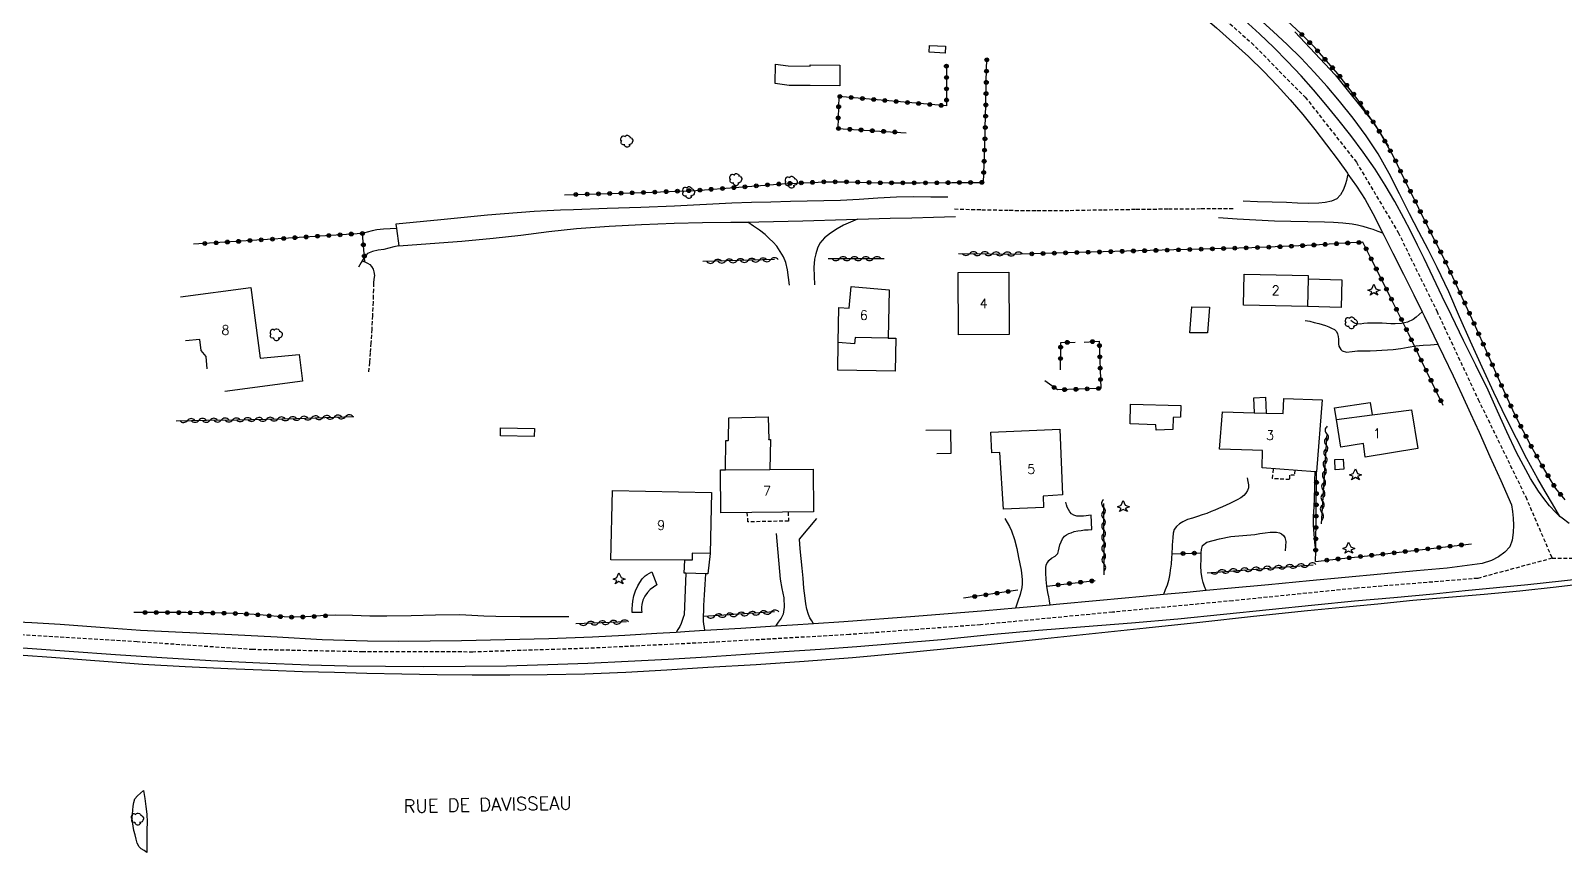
# Model space of a CAD drawing. Header units: millimetres. Extents: x 192000 to 193000, y 104999 to 106000.
# Drawn here: x 192310.2 to 192514, y 105054.6 to 105163.8 of the extents above; entities that cross this region are included whole.
import ezdxf
from ezdxf.enums import TextEntityAlignment as Align

# ---------------------------------------------------------------- set-up
doc = ezdxf.new("R2010")
doc.units = ezdxf.units.MM
doc.linetypes.add('DASHED', pattern=[0.75, 0.5, -0.25])
doc.layers.get('0').update_dxf_attribs({"linetype": 'CONTINUOUS'})
for name, color, linetype in [('W0001', 6, 'DASHED'), ('W0008', 7, 'CONTINUOUS'), ('W0017', 7, 'CONTINUOUS'), ('W0070', 7, 'DASHED'), ('W0071', 7, 'CONTINUOUS'), ('W0101', 7, 'CONTINUOUS'), ('W0104', 1, 'CONTINUOUS'), ('W0105', 7, 'CONTINUOUS'), ('W0112', 1, 'DASHED'), ('W0211', 2, 'CONTINUOUS'), ('W0214', 2, 'CONTINUOUS'), ('W0300', 7, 'CONTINUOUS'), ('W0303', 7, 'CONTINUOUS'), ('W0310', 3, 'CONTINUOUS'), ('W0322', 7, 'CONTINUOUS'), ('W0323', 7, 'CONTINUOUS'), ('W0330', 7, 'CONTINUOUS'), ('W0989', 7, 'CONTINUOUS'), ('W0991', 7, 'CONTINUOUS')]:
    doc.layers.add(name, color=color, linetype=linetype)
doc.styles.get("Standard").update_dxf_attribs({"font": 'romans.shx', "width": 0.85})

# ---------------------------------------------------------------- blocks, each defined once
blk = doc.blocks.new('T300')
for p, q in [((-0.8, 0.51), (-0.86, 0.34)), ((-0.86, 0.34), (-0.86, 0.17)), ((-0.86, 0.17), (-0.74, 0.06)), ((-0.69, 0.63), (-0.8, 0.51)), ((-0.8, -0.06), (-0.74, 0.06)), ((-0.74, 0.06), (-0.69, 0.11)), ((-0.57, 0.69), (-0.69, 0.63)), ((-0.46, 0.69), (-0.57, 0.69)), ((-0.29, 0.63), (-0.46, 0.69)), ((-0.29, 0.63), (-0.17, 0.74)), ((-0.23, 0.57), (-0.29, 0.63)), ((-0.17, 0.74), (-0.06, 0.8)), ((-0.06, 0.8), (0.06, 0.8)), ((0.06, 0.8), (0.23, 0.74)), ((0.23, 0.74), (0.34, 0.63)), ((0.34, 0.63), (0.4, 0.51)), ((0.46, 0.46), (0.34, 0.46)), ((0.4, 0.51), (0.4, 0.46)), ((0.57, 0.4), (0.46, 0.46)), ((0.57, 0.4), (0.69, 0.29)), ((0.69, 0.29), (0.74, 0.17)), ((0.74, 0.06), (0.69, -0.17)), ((0.74, 0.17), (0.74, 0.06)), ((-0.8, -0.17), (-0.8, -0.06)), ((-0.8, -0.23), (-0.8, -0.17)), ((-0.74, -0.34), (-0.8, -0.23)), ((-0.69, -0.4), (-0.74, -0.34)), ((-0.51, -0.46), (-0.69, -0.4)), ((-0.4, -0.46), (-0.51, -0.46)), ((-0.4, -0.46), (-0.34, -0.46)), ((-0.34, -0.46), (-0.34, -0.4)), ((-0.34, -0.51), (-0.34, -0.46)), ((-0.29, -0.63), (-0.34, -0.51)), ((-0.17, -0.74), (-0.29, -0.63)), ((-0.06, -0.8), (-0.17, -0.74)), ((0.06, -0.8), (-0.06, -0.8)), ((0.17, -0.74), (0.06, -0.8)), ((0.23, -0.69), (0.17, -0.74)), ((0.29, -0.46), (0.23, -0.46)), ((0.29, -0.63), (0.23, -0.69)), ((0.46, -0.4), (0.29, -0.46)), ((0.34, -0.51), (0.29, -0.63)), ((0.34, -0.51), (0.34, -0.46)), ((0.57, -0.34), (0.46, -0.4)), ((0.63, -0.29), (0.57, -0.34)), ((0.69, -0.17), (0.63, -0.29))]:
    blk.add_line(p, q)
blk = doc.blocks.new('T303')
for p, q in [((-0.77, 0), (-0.28, 0.21)), ((-0.28, -0.21), (-0.77, 0)), ((-0.28, 0.21), (0, 0.83)), ((0, 0.83), (0.28, 0.21)), ((0.28, 0.21), (0.83, 0)), ((0.83, 0), (0.28, -0.21)), ((-0.49, -0.63), (-0.28, -0.21)), ((0, -0.35), (-0.49, -0.63)), ((0.56, -0.63), (0, -0.35)), ((0.28, -0.21), (0.56, -0.63))]:
    blk.add_line(p, q)
blk = doc.blocks.new('t323o')
at = {"color": 0, "linetype": 'Continuous'}
for radius in [0.25, 0.15]:
    blk.add_circle((0, 0), radius, dxfattribs=at)
blk = doc.blocks.new('t310o')
at = {"color": 0, "linetype": 'Continuous'}
for centre, start, end in [((-0.5, 0.38), 216.8699, 323.1304), ((0.5, -0.37), 36.8699, 143.1303)]:
    blk.add_arc(centre, 0.625, start, end, dxfattribs=at)
blk = doc.blocks.new('t322o')
at = {"color": 0, "linetype": 'Continuous'}
for radius in [0.25, 0.15]:
    blk.add_circle((0, 0), radius, dxfattribs=at)

msp = doc.modelspace()

# ---------------------------------------------------------------- linework, layer by layer
at = {"layer": 'W0001'}
for points in [[(192462.05, 105171), (192465.04, 105168.67), (192472.4, 105162.15), (192479.53, 105154.94), (192486.33, 105146.3), (192491.89, 105136.95), (192497, 105126.53), (192502.51, 105114.78), (192508.82, 105101.82), (192512.33, 105093.66)], [(192512.33, 105093.66), (192524.32, 105093.65), (192543.61, 105095.02), (192567.22, 105097.18), (192588.44, 105099.23), (192607.57, 105101.3), (192628.76, 105103.83)], [(192512.33, 105093.66), (192502.45, 105090.99), (192486.44, 105089.69), (192469.9, 105088.01), (192453.93, 105086.49), (192436.41, 105084.82), (192419, 105083.52), (192400.85, 105082.49), (192384.35, 105081.69), (192368.96, 105081.2), (192354.36, 105081.23), (192339.73, 105081.52), (192324.36, 105082.55), (192303.38, 105083.81)]]:
    msp.add_lwpolyline(points, dxfattribs=at)
at = {"layer": 'W0008'}
for points in [[(192460.77, 105169.91), (192463.11, 105168.01), (192465.44, 105166.1), (192467.74, 105164.15), (192469.89, 105162.27), (192472, 105160.35), (192474.04, 105158.36), (192475.81, 105156.5), (192477.53, 105154.58), (192479.2, 105152.63), (192480.81, 105150.63), (192482.37, 105148.6), (192483.93, 105146.57)], [(192495.33, 105133.5), (192494.45, 105135.29), (192493.56, 105137.08), (192492.64, 105138.85), (192491.43, 105141.06), (192490.17, 105143.24), (192488.83, 105145.37), (192487.25, 105147.63), (192485.58, 105149.84), (192483.86, 105152.01), (192482.28, 105153.97), (192480.65, 105155.9), (192478.98, 105157.79), (192477.19, 105159.7), (192475.34, 105161.56), (192473.44, 105163.37), (192471.49, 105165.14), (192469.49, 105166.85), (192467.45, 105168.52), (192465.53, 105170), (192464.17, 105171)], [(192483.93, 105146.57), (192485.14, 105144.83), (192485.21, 105144.73), (192486.34, 105143.1), (192487.48, 105141.33), (192488.79, 105138.99), (192489.82, 105136.93), (192489.99, 105136.59), (192491.18, 105134.19), (192492.58, 105131.42), (192493.97, 105128.65), (192495.07, 105126.43), (192495.34, 105125.87), (192496.63, 105123.22), (192497.16, 105122.11), (192497.89, 105120.56), (192499.17, 105117.91)], [(192514.59, 105098.26), (192513.67, 105098.97), (192513.38, 105099.23), (192512.81, 105099.74), (192511.99, 105100.63), (192511.24, 105101.59), (192510.53, 105102.58), (192509.47, 105104.24), (192508.53, 105105.97), (192507.62, 105107.72), (192506.3, 105110.46), (192505.07, 105113.23), (192503.83, 105116), (192502.22, 105119.32), (192500.57, 105122.62), (192498.95, 105125.93), (192497.73, 105128.45), (192496.53, 105130.97), (192495.33, 105133.5)], [(192499.17, 105117.91), (192500.32, 105115.41), (192501.47, 105112.91), (192502.62, 105110.41), (192504.07, 105107.2), (192505.5, 105103.98), (192506.94, 105100.77), (192507.05, 105099.87), (192507.17, 105098.97), (192507.21, 105098.07), (192507.17, 105097.07), (192507.03, 105096.07), (192506.7, 105095.2), (192506.06, 105094.46), (192505.19, 105093.85), (192504.28, 105093.37), (192503.04, 105092.97), (192501.72, 105092.78), (192500.39, 105092.62), (192498.38, 105092.36), (192496.35, 105092.18), (192494.33, 105091.99)], [(192494.33, 105091.99), (192489.58, 105091.54), (192484.83, 105091.09), (192480.09, 105090.64), (192474.66, 105090.13), (192469.23, 105089.63), (192466.36, 105089.36), (192463.81, 105089.12), (192460.7, 105088.83), (192458.02, 105088.58), (192452.23, 105088.03), (192446.45, 105087.5), (192445.65, 105087.43), (192441.04, 105087.04), (192437.05, 105086.69), (192427.65, 105085.93), (192418.25, 105085.23), (192414.21, 105084.96), (192411.4, 105084.77), (192409.16, 105084.63), (192404.54, 105084.34), (192399.76, 105084.04), (192397.68, 105083.91)], [(192309.15, 105081.76), (192315.3, 105081.31), (192321.45, 105080.87), (192327.61, 105080.47), (192334.12, 105080.09), (192340.63, 105079.75), (192347.15, 105079.5), (192352.23, 105079.38), (192357.32, 105079.3), (192362.4, 105079.28), (192367.91, 105079.3), (192373.41, 105079.38), (192378.92, 105079.52), (192384.24, 105079.73), (192389.56, 105079.98), (192394.88, 105080.24), (192400.02, 105080.57), (192405.15, 105080.9), (192410.28, 105081.25), (192415.12, 105081.58), (192419.95, 105081.93), (192424.79, 105082.31), (192431.23, 105082.88), (192437.66, 105083.51), (192444.1, 105084.11), (192450.27, 105084.61), (192456.44, 105085.09), (192462.61, 105085.61), (192468.67, 105086.21), (192474.74, 105086.86), (192480.8, 105087.48), (192486.06, 105087.98), (192491.32, 105088.46), (192496.58, 105088.94), (192500.76, 105089.36), (192504.94, 105089.77), (192509.12, 105090.19), (192513.57, 105090.67), (192518.03, 105091.15)], [(192324.77, 105084.05), (192321.22, 105084.33), (192317.67, 105084.6), (192314.13, 105084.85), (192310.37, 105085.07), (192306.61, 105085.26), (192302.85, 105085.44)], [(192336.93, 105083.5), (192324.77, 105084.05)], [(192397.68, 105083.91), (192395.97, 105083.81), (192393.4, 105083.65), (192389.13, 105083.4), (192384.85, 105083.18), (192379.05, 105082.96), (192373.25, 105082.8), (192367.45, 105082.7), (192363.28, 105082.64), (192359.11, 105082.61), (192354.94, 105082.64), (192348.94, 105082.84), (192342.93, 105083.17), (192336.93, 105083.5)]]:
    msp.add_lwpolyline(points, dxfattribs=at)
at = {"layer": 'W0017'}
for points in [[(192420.06, 105138.72), (192419.14, 105138.32), (192418.21, 105137.91), (192417.33, 105137.43), (192416.48, 105136.88), (192415.67, 105136.26), (192415.04, 105135.53), (192414.73, 105134.87), (192414.51, 105134.14), (192414.35, 105133.4), (192414.26, 105132.29), (192414.3, 105131.16), (192414.34, 105130.02)], [(192358.8, 105137.47), (192357.94, 105137.44), (192357.07, 105137.42), (192356.21, 105137.33), (192355.56, 105137.19), (192354.92, 105137.02), (192354.27, 105136.84)], [(192411, 105129.94), (192410.88, 105130.97), (192410.76, 105132), (192410.52, 105132.99), (192410.2, 105133.73), (192409.79, 105134.45), (192409.33, 105135.12), (192408.86, 105135.67), (192408.33, 105136.18), (192407.79, 105136.67), (192407.04, 105137.26), (192406.25, 105137.8), (192405.46, 105138.35)], [(192359.1, 105135.18), (192358.44, 105135.03), (192357.79, 105134.87), (192357.13, 105134.71), (192356.37, 105134.59), (192355.61, 105134.45), (192354.96, 105134.17), (192354.49, 105133.65), (192354.24, 105133.2), (192354.12, 105132.99), (192353.76, 105132.33)], [(192495.07, 105126.43), (192494.68, 105126.06), (192494.29, 105125.69), (192493.88, 105125.38), (192493.13, 105125.06), (192492.32, 105124.88), (192491.49, 105124.8), (192490.91, 105124.8), (192490.33, 105124.86), (192489.74, 105124.9), (192489.09, 105124.92), (192488.44, 105124.92), (192487.79, 105124.9), (192487.3, 105124.84), (192486.81, 105124.77), (192486.35, 105124.8), (192486.08, 105124.92), (192485.82, 105125.08), (192485.57, 105125.24)], [(192479.51, 105125.28), (192480.13, 105125.15), (192480.74, 105125.01), (192481.35, 105124.86), (192481.79, 105124.74), (192482.23, 105124.61), (192482.66, 105124.44), (192483.03, 105124.26), (192483.4, 105124.06), (192483.68, 105123.8), (192483.82, 105123.49), (192483.91, 105123.13), (192483.96, 105122.77), (192483.97, 105122.46), (192483.95, 105122.15), (192483.99, 105121.86), (192484.11, 105121.63), (192484.26, 105121.41), (192484.43, 105121.23), (192485.02, 105121.04), (192485.75, 105121.12), (192486.48, 105121.21), (192487.32, 105121.22), (192488.15, 105121.24), (192488.98, 105121.27), (192489.73, 105121.3), (192490.48, 105121.34), (192491.23, 105121.41), (192492.23, 105121.55), (192493.22, 105121.73), (192494.22, 105121.88), (192495.2, 105121.97), (192496.18, 105122.04), (192497.16, 105122.11)], [(192471.81, 105104.33), (192471.91, 105103.88), (192472.01, 105103.44), (192472.01, 105103.02), (192471.87, 105102.66), (192471.65, 105102.31), (192471.39, 105102.01), (192470.97, 105101.67), (192470.48, 105101.41), (192469.98, 105101.17), (192469.5, 105100.93), (192469.01, 105100.71), (192468.52, 105100.5), (192468.03, 105100.28), (192467.53, 105100.07), (192467.04, 105099.86), (192466.44, 105099.63), (192465.84, 105099.41), (192465.23, 105099.19), (192464.56, 105098.99), (192463.87, 105098.8), (192463.25, 105098.51), (192462.83, 105098.22), (192462.43, 105097.88), (192462.14, 105097.48), (192461.98, 105096.99), (192461.93, 105096.44), (192461.9, 105095.88), (192461.87, 105095.43), (192461.85, 105094.97), (192461.82, 105094.51), (192461.8, 105094.23), (192461.77, 105093.7), (192461.7, 105092.89), (192461.61, 105092.09), (192461.54, 105091.62), (192461.47, 105091.16), (192461.37, 105090.7), (192461.17, 105090.07), (192460.94, 105089.45), (192460.7, 105088.83)], [(192480.92, 105094.63), (192480.81, 105095.78), (192480.7, 105096.92), (192480.64, 105098.07), (192480.65, 105099.27), (192480.71, 105100.46), (192480.77, 105101.66), (192480.81, 105102.83), (192480.83, 105103.99), (192480.86, 105105.16)], [(192445.65, 105087.43), (192445.55, 105087.99), (192445.45, 105088.54), (192445.35, 105089.09), (192445.22, 105089.96), (192445.12, 105090.84), (192445.07, 105091.71), (192445.06, 105092.06), (192445.06, 105092.42), (192445.12, 105092.76), (192445.21, 105092.96), (192445.32, 105093.16), (192445.45, 105093.35), (192445.84, 105093.68), (192446.3, 105093.96), (192446.65, 105094.3), (192446.77, 105094.66), (192446.83, 105095.06), (192446.92, 105095.45), (192447.09, 105095.85), (192447.29, 105096.25), (192447.55, 105096.58), (192447.81, 105096.77), (192448.11, 105096.93), (192448.42, 105097.06), (192448.85, 105097.2), (192449.3, 105097.29), (192449.75, 105097.37), (192450.22, 105097.42), (192450.69, 105097.45), (192451.17, 105097.49), (192451.09, 105099.4), (192450.76, 105099.34), (192450.43, 105099.29), (192450.09, 105099.26), (192449.64, 105099.24), (192449.18, 105099.25), (192448.78, 105099.37), (192448.5, 105099.58), (192448.26, 105099.85), (192448.06, 105100.16), (192447.92, 105100.46), (192447.82, 105100.78), (192447.72, 105101.1)], [(192414.21, 105084.96), (192413.97, 105085.36), (192413.73, 105085.76), (192413.53, 105086.17), (192413.31, 105086.88), (192413.19, 105087.62), (192413.08, 105088.37), (192412.92, 105089.69), (192412.81, 105091.03), (192412.7, 105092.36), (192412.58, 105093.64), (192412.45, 105094.93), (192412.33, 105096.21), (192414.65, 105098.96)], [(192439.63, 105098.96), (192439.94, 105098.41), (192440.25, 105097.86), (192440.52, 105097.29), (192440.92, 105096.15), (192441.2, 105094.95), (192441.45, 105093.75), (192441.62, 105092.93), (192441.79, 105092.1), (192441.89, 105091.27), (192441.91, 105090.78), (192441.91, 105090.28), (192441.88, 105089.78), (192441.68, 105088.85), (192441.36, 105087.95), (192441.04, 105087.04)], [(192409.26, 105096.95), (192409.42, 105094.92), (192409.58, 105092.9), (192409.78, 105090.88), (192410.01, 105089.64), (192410.25, 105088.4), (192410.3, 105087.17), (192410.27, 105086.86), (192410.23, 105086.54), (192410.17, 105086.24), (192409.9, 105085.68), (192409.53, 105085.15), (192409.16, 105084.63)], [(192466.36, 105089.36), (192466.16, 105089.89), (192465.97, 105090.42), (192465.82, 105090.96), (192465.7, 105091.8), (192465.68, 105092.67), (192465.71, 105093.54), (192465.71, 105094.17), (192465.71, 105094.37), (192465.73, 105094.81), (192465.89, 105095.34), (192466.47, 105095.79), (192467.3, 105096.04), (192468.14, 105096.24), (192469.67, 105096.55), (192471.25, 105096.69), (192472.83, 105096.84), (192473.51, 105096.94), (192474.19, 105097.05), (192474.88, 105097.11), (192475.3, 105097.14), (192475.73, 105097.15), (192476.12, 105097.06), (192476.39, 105096.9), (192476.64, 105096.67), (192476.83, 105096.42), (192476.97, 105095.89), (192476.92, 105095.27), (192476.87, 105094.65)], [(192397.24, 105091.68), (192397.01, 105086.16)], [(192399.76, 105084.04), (192399.7, 105084.47), (192399.65, 105084.9), (192399.61, 105085.32), (192399.6, 105085.9), (192399.59, 105086), (192399.62, 105086.69), (192399.65, 105087.37), (192399.71, 105088.78), (192399.8, 105090.19), (192399.88, 105091.6)], [(192397.01, 105086.16), (192396.89, 105085.77), (192396.77, 105085.38), (192396.63, 105085), (192396.43, 105084.59), (192396.2, 105084.2), (192395.97, 105083.81)]]:
    msp.add_lwpolyline(points, dxfattribs=at)
at = {"layer": 'W0070'}
msp.add_lwpolyline([(192469.94, 105140.12), (192465.62, 105140.08), (192461.3, 105140.05), (192456.97, 105140), (192452.55, 105139.93), (192448.14, 105139.85), (192443.72, 105139.82), (192440.07, 105139.87), (192436.42, 105139.95), (192432.77, 105140.04)], dxfattribs=at)
at = {"layer": 'W0071'}
for points in [[(192485.21, 105144.73), (192485.11, 105144.29), (192485.02, 105143.85), (192484.89, 105143.42), (192484.6, 105142.68), (192484.22, 105141.97), (192483.72, 105141.43), (192483.02, 105141.1), (192482.18, 105140.96), (192481.34, 105140.87), (192479.92, 105140.79), (192478.49, 105140.87), (192477.05, 105140.95), (192475.13, 105141), (192473.2, 105141.05), (192471.28, 105141.1)], [(192432.06, 105141.66), (192429.77, 105141.67), (192427.49, 105141.69), (192425.21, 105141.66), (192422.74, 105141.54), (192420.28, 105141.36), (192417.81, 105141.21), (192415.59, 105141.15), (192413.38, 105141.11), (192411.16, 105141.06), (192408.55, 105141), (192405.95, 105140.93), (192403.35, 105140.84), (192400.81, 105140.72), (192398.28, 105140.58), (192395.74, 105140.44), (192391.27, 105140.27), (192386.79, 105140.14), (192382.31, 105139.98), (192380.57, 105139.91), (192378.83, 105139.83), (192377.09, 105139.74), (192370.87, 105139.27), (192364.67, 105138.66), (192358.72, 105138.08)], [(192406.96, 105138.36), (192412.77, 105138.52), (192418.58, 105138.68), (192420.06, 105138.72), (192424.39, 105138.84), (192427.27, 105138.92), (192430.16, 105139), (192433.05, 105139.08)], [(192467.99, 105138.95), (192470.47, 105138.79), (192472.95, 105138.63), (192475.43, 105138.51), (192477.64, 105138.46), (192479.86, 105138.43), (192482.08, 105138.36), (192483.31, 105138.31), (192484.55, 105138.25), (192485.77, 105138.1), (192486.48, 105137.96), (192487.18, 105137.78), (192487.88, 105137.58), (192488.53, 105137.38), (192489.17, 105137.15), (192489.82, 105136.93)], [(192358.72, 105138.08), (192358.8, 105137.47), (192359.1, 105135.18)], [(192359.1, 105135.18), (192363.28, 105135.5), (192367.46, 105135.82), (192371.64, 105136.19), (192375.33, 105136.62), (192379.02, 105137.08), (192382.72, 105137.48), (192387.04, 105137.8), (192391.37, 105138.03), (192395.7, 105138.2), (192399.45, 105138.29), (192403.21, 105138.32), (192405.46, 105138.35), (192406.96, 105138.36)]]:
    msp.add_lwpolyline(points, dxfattribs=at)
at = {"layer": 'W0101'}
for points in [[(192433.42, 105131.63), (192440.15, 105131.68), (192440.21, 105123.42), (192433.48, 105123.37)], [(192471.4, 105131.42), (192479.92, 105131.23), (192479.91, 105130.81), (192479.82, 105127.13), (192471.31, 105127.32), (192471.4, 105131.42)], [(192417.5, 105122.35), (192417.59, 105127.01), (192418.95, 105126.89), (192419.2, 105129.79), (192424.26, 105129.35), (192424.13, 105122.92), (192424.09, 105122.92), (192419.74, 105123.01), (192419.67, 105122.16)], [(192468.15, 105108.16), (192468.54, 105113.11), (192472.76, 105112.99), (192472.81, 105112.99), (192474.36, 105112.95), (192476.62, 105112.88), (192476.67, 105114.88), (192481.79, 105114.73), (192481.05, 105105.15), (192480.86, 105105.16), (192473.8, 105105.7), (192473.86, 105108), (192472.51, 105108.04)], [(192493.65, 105113.4), (192494.48, 105108.24), (192487.51, 105107.11), (192487.28, 105108.9), (192484.27, 105108.41), (192483.67, 105112.11), (192488.43, 105112.73)], [(192437.76, 105110.44), (192446.92, 105110.83), (192447.3, 105102.08), (192444.71, 105101.92), (192444.78, 105100.41), (192439.45, 105100.18), (192438.98, 105107.71), (192437.88, 105107.66)], [(192414.2, 105099.83), (192401.89, 105099.71), (192401.83, 105105.4), (192402.49, 105105.41), (192408.39, 105105.46), (192414.14, 105105.51)], [(192387.28, 105093.43), (192387.48, 105102.68), (192400.64, 105102.39), (192400.46, 105094.29), (192398.09, 105094.34), (192398.09, 105093.42), (192397.09, 105093.42)]]:
    msp.add_lwpolyline(points, close=True, dxfattribs=at)
for points in [[(192330.12, 105128.41), (192339.45, 105129.64), (192340.7, 105120.27), (192340.7, 105120.25), (192345.85, 105120.75), (192346.32, 105117.18), (192336.01, 105115.82)], [(192333.66, 105118.82), (192333.5, 105120.48), (192332.83, 105121.28), (192332.69, 105122.73), (192330.79, 105122.55)]]:
    msp.add_lwpolyline(points, dxfattribs=at)
at = {"layer": 'W0104'}
for points in [[(192429.63, 105161.83), (192431.74, 105161.7), (192431.68, 105160.81), (192429.57, 105160.94)], [(192409.15, 105159.31), (192410.84, 105159.11), (192413.77, 105159.08), (192413.77, 105159.24), (192417.72, 105159.21), (192417.7, 105156.46), (192413.76, 105156.49), (192410.95, 105156.51), (192409.13, 105156.75)], [(192464.47, 105127.06), (192466.81, 105127.03), (192466.53, 105123.6), (192464.2, 105123.62)], [(192456.34, 105114.15), (192463.01, 105113.95), (192462.96, 105112.43), (192461.99, 105112.38), (192461.95, 105110.79), (192459.73, 105110.68), (192459.7, 105111.41), (192456.27, 105111.51)], [(192372.63, 105111.01), (192377.12, 105110.92), (192377.1, 105109.83), (192372.61, 105109.92)], [(192483.48, 105106.78), (192484.59, 105106.83), (192484.65, 105105.48), (192483.53, 105105.43), (192483.48, 105106.78)]]:
    msp.add_lwpolyline(points, close=True, dxfattribs=at)
for points in [[(192479.91, 105130.81), (192484.4, 105130.68), (192484.29, 105127), (192479.82, 105127.13)], [(192424.13, 105122.92), (192425.14, 105122.9), (192425.07, 105118.54), (192417.44, 105118.66), (192417.5, 105122.35)], [(192472.81, 105112.99), (192472.71, 105114.99), (192474.27, 105115.06), (192474.36, 105112.95)], [(192483.67, 105112.11), (192483.44, 105113.67), (192488.18, 105114.38), (192488.43, 105112.73)], [(192402.49, 105105.41), (192402.56, 105109.32), (192402.87, 105109.32), (192402.92, 105109.37), (192402.97, 105112.31), (192408.2, 105112.46), (192408.29, 105109.41), (192408.29, 105109.44), (192408.47, 105109.44), (192408.39, 105105.46)], [(192429.14, 105110.7), (192432.41, 105110.74), (192432.45, 105107.58), (192430.61, 105107.56)], [(192400.46, 105094.29), (192400.18, 105091.59), (192399.88, 105091.6), (192397.24, 105091.68), (192397.04, 105091.68), (192397.09, 105093.42)]]:
    msp.add_lwpolyline(points, dxfattribs=at)
at = {"layer": 'W0105'}
msp.add_lwpolyline([(192391.38, 105086.45), (192390.12, 105086.43), (192390.13, 105086.94), (192390.14, 105087.45), (192390.18, 105087.96), (192390.33, 105088.65), (192390.55, 105089.33), (192390.85, 105089.98), (192391.13, 105090.46), (192391.45, 105090.92), (192391.83, 105091.31), (192392.11, 105091.51), (192392.42, 105091.68), (192392.73, 105091.85), (192393.37, 105090.13), (192392.94, 105089.81), (192392.5, 105089.49), (192392.13, 105089.12), (192391.79, 105088.63), (192391.53, 105088.08), (192391.38, 105087.51), (192391.35, 105087.16), (192391.37, 105086.8)], close=True, dxfattribs=at)
at = {"layer": 'W0112'}
for points in [[(192354.24, 105133.2), (192354.6, 105133.05), (192354.96, 105132.9), (192355.27, 105132.7), (192355.5, 105132.42), (192355.68, 105132.08), (192355.81, 105131.74), (192355.86, 105131.26), (192355.81, 105130.75), (192355.76, 105130.24), (192355.73, 105129.4), (192355.71, 105128.56), (192355.68, 105127.72), (192355.6, 105125.91), (192355.51, 105124.09), (192355.4, 105122.28), (192355.3, 105120.98), (192355.2, 105119.67), (192355.1, 105118.37)], [(192478.14, 105105.37), (192478.11, 105104.69), (192477.44, 105104.71), (192477.46, 105104.11), (192475.2, 105104.25), (192475.31, 105105.59)], [(192410.83, 105099.8), (192410.88, 105098.61), (192405.49, 105098.49), (192405.41, 105099.75)]]:
    msp.add_lwpolyline(points, dxfattribs=at)
at = {"layer": 'W0211'}
msp.add_lwpolyline([(192381.71, 105085.88), (192378.48, 105085.87), (192375.25, 105085.86), (192372.02, 105085.91), (192370.42, 105085.98), (192368.82, 105086.06), (192367.22, 105086.12), (192363.99, 105086.11), (192360.76, 105086), (192357.53, 105085.95), (192355.24, 105085.98), (192352.96, 105086.04), (192350.67, 105086.1)], dxfattribs=at)
at = {"layer": 'W0214'}
msp.add_lwpolyline([(192513.38, 105099.23), (192512.4, 105100.88), (192511.41, 105102.54), (192510.45, 105104.21), (192508.99, 105106.88), (192507.6, 105109.58), (192506.24, 105112.3), (192504.61, 105115.67), (192503.03, 105119.06), (192501.48, 105122.46), (192500.02, 105125.75), (192498.59, 105129.05), (192497.08, 105132.3), (192495.88, 105134.69), (192494.63, 105137.05), (192493.38, 105139.42), (192492.04, 105142.11), (192490.7, 105144.81), (192489.22, 105147.42), (192487.61, 105149.82), (192485.88, 105152.15), (192484.08, 105154.41), (192482.43, 105156.36), (192480.73, 105158.27), (192478.98, 105160.13), (192477.14, 105161.93), (192475.26, 105163.67), (192473.37, 105165.42)], dxfattribs=at)
at = {"layer": 'W0300'}
msp.add_lwpolyline([(192478.13, 105163.62), (192483.49, 105157.89), (192488.69, 105151.43), (192490.58, 105148.37)], dxfattribs=at)
at = {"layer": 'W0310'}
for points in [[(192409.02, 105133.35), (192399.51, 105133.08)], [(192416.15, 105133.48), (192423.6, 105133.48)], [(192433.46, 105134.17), (192441.7, 105134.08)], [(192329.53, 105111.94), (192333.56, 105112), (192337.59, 105112.05), (192341.61, 105112.13), (192345.46, 105112.24), (192349.3, 105112.37), (192353.14, 105112.5)], [(192482.39, 105110.25), (192481.66, 105098.22)], [(192452.71, 105100.94), (192452.78, 105091.44)], [(192466.49, 105091.74), (192480.59, 105092.79)], [(192409.03, 105086.54), (192399.6, 105085.9)], [(192389.38, 105085.21), (192382.63, 105084.96)]]:
    msp.add_lwpolyline(points, dxfattribs=at)
at = {"layer": 'W0322'}
for points in [[(192514.05, 105101.41), (192512.83, 105102.93), (192511.79, 105104.63), (192510.8, 105106.35), (192509.6, 105108.45), (192508.47, 105110.6), (192507.38, 105112.76), (192506.08, 105115.54), (192504.84, 105118.36), (192503.61, 105121.17), (192502.14, 105124.47), (192500.66, 105127.76), (192499.15, 105131.04), (192497.67, 105134.08), (192496.15, 105137.11), (192494.63, 105140.13), (192492.92, 105143.64), (192491.21, 105147.15), (192489.31, 105150.53), (192486.72, 105154.38), (192483.87, 105158.06), (192480.79, 105161.53), (192479, 105163.34), (192477.14, 105165.09)], [(192350.67, 105086.1), (192348.71, 105085.99), (192346.75, 105085.87), (192344.79, 105085.83), (192342.94, 105085.92), (192341.1, 105086.09), (192339.26, 105086.23), (192337.56, 105086.3), (192335.86, 105086.35), (192334.15, 105086.39), (192332.51, 105086.41), (192330.86, 105086.43), (192329.22, 105086.43), (192327.44, 105086.44), (192325.66, 105086.44), (192323.89, 105086.44)]]:
    msp.add_lwpolyline(points, dxfattribs=at)
at = {"layer": 'W0323'}
for points in [[(192381.13, 105141.96), (192386.93, 105142.14), (192392.74, 105142.32), (192398.55, 105142.55), (192404.3, 105142.96), (192410.04, 105143.44), (192415.79, 105143.7), (192418.59, 105143.68), (192421.38, 105143.61), (192424.18, 105143.55), (192428.38, 105143.55), (192432.58, 105143.58), (192436.78, 105143.62), (192436.86, 105146.04), (192436.95, 105148.46), (192437.03, 105150.88), (192437.1, 105153.95), (192437.16, 105157.01), (192437.22, 105160.07)], [(192431.86, 105159.34), (192431.88, 105153.78), (192417.59, 105155.05), (192417.44, 105150.77), (192426.51, 105150.22)], [(192354.6, 105133.05), (192354.27, 105136.84), (192331.84, 105135.4)], [(192497.87, 105113.95), (192495.53, 105118.78), (192493.19, 105123.61), (192490.83, 105128.42), (192489.62, 105130.84), (192488.4, 105133.26), (192487.18, 105135.68), (192483.99, 105135.49), (192480.81, 105135.29), (192477.62, 105135.13), (192472.43, 105134.93), (192467.25, 105134.79), (192462.06, 105134.65), (192441.7, 105134.08)], [(192450.15, 105122.36), (192452.17, 105122.52), (192452.38, 105116.24), (192446.61, 105116.03), (192444.95, 105117.22)], [(192447, 105118.71), (192447.05, 105122.33), (192448.97, 105122.38)], [(192480.9, 105093.25), (192480.92, 105094.63), (192481.05, 105105.15)], [(192461.8, 105094.23), (192465.71, 105094.37)], [(192480.9, 105093.25), (192484.36, 105093.62), (192487.81, 105093.99), (192491.26, 105094.37), (192494.71, 105094.77), (192498.16, 105095.18), (192501.61, 105095.59)], [(192445.22, 105089.96), (192451.64, 105090.69)], [(192441.36, 105089.41), (192434.14, 105088.35)]]:
    msp.add_lwpolyline(points, dxfattribs=at)
at = {"layer": 'W0330'}
msp.add_lwpolyline([(192309.21, 105080.77), (192312.95, 105080.51), (192317, 105080.21), (192321.06, 105079.88), (192325.11, 105079.59), (192330.74, 105079.26), (192336.38, 105079), (192342.01, 105078.78), (192346.3, 105078.63), (192350.58, 105078.51), (192354.87, 105078.4), (192359.53, 105078.3), (192364.2, 105078.22), (192368.86, 105078.17), (192373.85, 105078.17), (192378.83, 105078.2), (192383.81, 105078.31), (192389.26, 105078.53), (192394.71, 105078.84), (192400.16, 105079.17), (192406.57, 105079.55), (192412.97, 105079.98), (192419.37, 105080.46), (192425.66, 105081.03), (192431.95, 105081.66), (192438.23, 105082.3), (192444.95, 105082.99), (192451.66, 105083.7), (192458.38, 105084.41), (192465.53, 105085.18), (192472.68, 105085.95), (192479.84, 105086.7), (192484.5, 105087.16), (192489.16, 105087.62), (192493.83, 105088.07), (192498.56, 105088.5), (192503.3, 105088.91), (192508.04, 105089.35), (192512.88, 105089.88), (192517.72, 105090.44)], dxfattribs=at)
msp.add_lwpolyline([(192325.2, 105062.78), (192325.35, 105061.73), (192325.51, 105060.68), (192325.62, 105059.63), (192325.66, 105058.6), (192325.65, 105057.57), (192325.64, 105056.53), (192325.63, 105055.88), (192325.62, 105055.23), (192325.61, 105054.57), (192325.26, 105054.8), (192324.9, 105055.03), (192324.6, 105055.3), (192324.35, 105055.78), (192324.2, 105056.34), (192324.07, 105056.9), (192323.92, 105057.48), (192323.8, 105058.06), (192323.72, 105058.65), (192323.7, 105059.16), (192323.72, 105059.67), (192323.77, 105060.17), (192323.81, 105060.7), (192323.89, 105061.22), (192324.05, 105061.69), (192324.37, 105062.09), (192324.78, 105062.43)], close=True, dxfattribs=at)

# ---------------------------------------------------------------- block references
at = {"layer": 'W0300'}
for p in [(192389.44, 105149.08), (192403.92, 105143.98), (192397.64, 105142.26), (192411.28, 105143.63), (192342.86, 105123.36), (192485.68, 105124.94), (192324.43, 105058.99)]:
    msp.add_blockref('T300', p, dxfattribs=at)
at = {"layer": 'W0303'}
for p in [(192488.64, 105129.27), (192486.19, 105104.73), (192455.35, 105100.5), (192485.29, 105094.96), (192388.36, 105090.9)]:
    msp.add_blockref('T303', p, dxfattribs=at)
at = {"layer": 'W0310'}
for p, rotation in [((192434.96, 105134.15), 359.4025392941915), ((192436.46, 105134.14), 359.4025392941915), ((192437.96, 105134.12), 359.4025392941915), ((192439.46, 105134.11), 359.4025392941915), ((192440.96, 105134.09), 359.4025392941915), ((192401.01, 105133.12), 181.6751197299022), ((192402.51, 105133.16), 181.6751197299022), ((192404.01, 105133.21), 181.6751197299022), ((192405.51, 105133.25), 181.6751197299022), ((192407.01, 105133.3), 181.6751197299022), ((192408.51, 105133.34), 181.6751197299022), ((192417.65, 105133.48), 0.03079590110571506), ((192419.15, 105133.48), 0.03079590110571506), ((192420.65, 105133.48), 0.03079590110571506), ((192422.15, 105133.48), 0.03079590110571506), ((192331.03, 105111.96), 0.7963159734913414), ((192332.53, 105111.98), 0.7963159734913414), ((192334.03, 105112), 0.7820978279029165), ((192335.53, 105112.02), 0.7820978279029165), ((192337.03, 105112.04), 0.7820978279029165), ((192338.53, 105112.07), 1.12358151613033), ((192340.03, 105112.1), 1.12358151613033), ((192341.53, 105112.13), 1.12358151613033), ((192343.03, 105112.17), 1.639982943210502), ((192344.53, 105112.21), 1.639982943210502), ((192346.03, 105112.26), 1.968255043379691), ((192347.52, 105112.31), 1.968255043379691), ((192349.02, 105112.36), 1.968255043379691), ((192350.52, 105112.41), 1.953355615661128), ((192352.02, 105112.46), 1.953355615661128), ((192482.39, 105110.2), 266.5357984223047), ((192482.21, 105107.2), 266.5357984223047), ((192482.3, 105108.7), 266.5357984223047), ((192482.12, 105105.71), 266.5357984223047), ((192482.02, 105104.21), 266.5357984223047), ((192481.84, 105101.22), 266.5357984223047), ((192481.93, 105102.71), 266.5357984223047), ((192452.72, 105100.44), 270.39181142719), ((192452.73, 105098.94), 270.39181142719), ((192481.75, 105099.72), 266.5357984223047), ((192452.74, 105097.44), 270.39181142719), ((192452.75, 105095.94), 270.39181142719), ((192452.76, 105094.44), 270.39181142719), ((192452.77, 105092.94), 270.39181142719), ((192467.98, 105091.85), 4.262586024657959), ((192469.48, 105091.97), 4.262586024657959), ((192470.97, 105092.08), 4.262586024657959), ((192472.47, 105092.19), 4.262586024657959), ((192473.97, 105092.3), 4.262586024657959), ((192475.46, 105092.41), 4.262586024657959), ((192476.96, 105092.52), 4.262586024657959), ((192478.45, 105092.63), 4.262586024657959), ((192479.95, 105092.75), 4.262586024657959), ((192388.62, 105085.18), 182.1358365950778), ((192401.09, 105086), 183.8322118939512), ((192402.59, 105086.1), 183.8322118939512), ((192404.09, 105086.2), 183.8322118939512), ((192405.58, 105086.3), 183.8322118939512), ((192407.08, 105086.4), 183.8322118939512), ((192408.58, 105086.5), 183.8322118939512), ((192384.12, 105085.01), 182.1358365950778), ((192385.62, 105085.07), 182.1358365950778), ((192387.12, 105085.13), 182.1358365950778)]:
    msp.add_blockref('t310o', p, dxfattribs=dict(at, rotation=rotation))
at = {"layer": 'W0322'}
for p, rotation in [((192479.08, 105163.26), 134.6024503192459), ((192480.13, 105162.19), 134.6024503192459), ((192481.17, 105161.1), 131.5494633436997), ((192482.16, 105159.98), 131.5494633436997), ((192483.16, 105158.86), 131.5494633436997), ((192484.13, 105157.72), 127.7810367554191), ((192485.05, 105156.53), 127.7810367554191), ((192485.97, 105155.35), 127.7810367554191), ((192486.87, 105154.15), 123.9368828069966), ((192487.71, 105152.91), 123.9368828069966), ((192488.55, 105151.66), 123.9368828069966), ((192489.37, 105150.41), 119.3240000366584), ((192490.11, 105149.1), 119.3240000366584), ((192490.84, 105147.8), 119.3240000366584), ((192491.54, 105146.47), 116.0921944064751), ((192492.2, 105145.12), 116.0921944064751), ((192492.86, 105143.78), 116.0921944064751), ((192493.51, 105142.43), 115.8623527564292), ((192494.17, 105141.08), 115.8623527564292), ((192494.83, 105139.73), 116.814852834418), ((192495.51, 105138.39), 116.814852834418), ((192496.18, 105137.05), 116.6028951475102), ((192496.85, 105135.71), 116.6028951475102), ((192497.53, 105134.37), 116.6028951475102), ((192498.19, 105133.02), 115.9139047647452), ((192498.84, 105131.67), 115.9139047647452), ((192499.48, 105130.32), 114.8106322489575), ((192500.11, 105128.96), 114.8106322489575), ((192500.74, 105127.59), 114.0801227361426), ((192501.35, 105126.22), 114.0801227361426), ((192501.96, 105124.85), 114.0801227361426), ((192502.57, 105123.48), 114.03663944694), ((192503.19, 105122.11), 114.03663944694), ((192503.79, 105120.74), 113.7297036766511), ((192504.4, 105119.37), 113.7297036766511), ((192505, 105118), 113.7126378033323), ((192505.6, 105116.62), 113.7126378033323), ((192506.22, 105115.25), 115.1385834462765), ((192506.85, 105113.9), 115.1385834462765), ((192507.5, 105112.54), 116.660156589103), ((192508.17, 105111.2), 116.660156589103), ((192508.86, 105109.87), 117.8223553647097), ((192509.56, 105108.54), 117.8223553647097), ((192510.3, 105107.24), 119.7184804173463), ((192511.04, 105105.93), 119.8594798660118), ((192511.79, 105104.63), 119.8594798660118), ((192512.57, 105103.35), 121.3844228311393), ((192513.46, 105102.15), 128.724149361206), ((192325.39, 105086.44), 180.0644859371114), ((192326.89, 105086.44), 180.0322248445957), ((192328.39, 105086.44), 179.8710282886805), ((192329.89, 105086.43), 179.7213601078074), ((192331.39, 105086.42), 179.54721603174), ((192332.89, 105086.41), 179.1293105012714), ((192334.39, 105086.38), 178.7875719102988), ((192335.89, 105086.35), 178.3836168274465), ((192337.39, 105086.31), 178.3836168274465), ((192338.88, 105086.25), 177.6084484945506), ((192340.38, 105086.15), 175.6274321446591), ((192341.88, 105086.02), 174.7607255643393), ((192343.37, 105085.9), 176.9872124959829), ((192344.87, 105085.83), 181.1095654645192), ((192346.37, 105085.86), 181.1095654645192), ((192347.87, 105085.93), 183.4999691389332), ((192349.36, 105086.02), 183.4691105021135)]:
    msp.add_blockref('t322o', p, dxfattribs=dict(at, rotation=rotation))
at = {"layer": 'W0323'}
for p, rotation in [((192431.86, 105159.06), 270.2163260792694), ((192437.22, 105159.91), 88.89685598118126), ((192431.87, 105157.56), 270.2163260792694), ((192437.16, 105156.91), 88.89721580876858), ((192437.19, 105158.41), 88.89685598118126), ((192417.71, 105155.04), 174.9270200058276), ((192419.21, 105154.91), 174.9270200058276), ((192420.7, 105154.77), 174.9270200058276), ((192422.2, 105154.64), 174.9270200058276), ((192423.69, 105154.51), 174.9270200058276), ((192431.87, 105156.06), 270.2163260792694), ((192431.88, 105154.56), 270.2163260792694), ((192437.13, 105155.41), 88.89721580876858), ((192417.54, 105153.68), 268.0056968434689), ((192425.18, 105154.38), 174.9270200058276), ((192426.68, 105154.24), 174.9270200058276), ((192428.17, 105154.11), 174.9270200058276), ((192429.67, 105153.98), 174.9270200058276), ((192431.16, 105153.85), 174.9270200058276), ((192437.1, 105153.91), 88.6164936005301), ((192417.49, 105152.18), 268.0056968434689), ((192417.53, 105150.77), 356.4940293793623), ((192419.03, 105150.67), 356.4940293793623), ((192420.52, 105150.58), 356.4940293793623), ((192422.02, 105150.49), 356.4940293793623), ((192423.52, 105150.4), 356.4940293793623), ((192437.03, 105150.91), 88.6164936005301), ((192437.07, 105152.41), 88.6164936005301), ((192425.02, 105150.31), 356.4940293793623), ((192436.98, 105149.41), 88.17907119803343), ((192436.88, 105146.42), 87.91829417158023), ((192436.93, 105147.91), 87.91829417158023), ((192436.82, 105144.92), 87.94192946061057), ((192390.12, 105142.24), 1.736003304784635), ((192391.62, 105142.28), 1.736003304784635), ((192393.12, 105142.33), 2.348570973257379), ((192394.62, 105142.39), 2.348570973257379), ((192396.12, 105142.45), 2.348570973257379), ((192397.62, 105142.52), 2.348570973257379), ((192399.12, 105142.59), 4.098363022948898), ((192400.61, 105142.7), 4.098363022948898), ((192402.11, 105142.81), 4.098363022948898), ((192403.61, 105142.92), 4.098363022948898), ((192405.1, 105143.03), 4.724860872736321), ((192406.6, 105143.16), 4.724860872736321), ((192408.09, 105143.28), 4.724860872736321), ((192409.59, 105143.4), 4.724860872736321), ((192411.08, 105143.49), 2.568221429326263), ((192412.58, 105143.55), 2.568221429326263), ((192414.08, 105143.62), 2.568221429326263), ((192415.58, 105143.69), 2.568221429326263), ((192417.08, 105143.69), 359.5898725773272), ((192418.58, 105143.68), 359.5898725773272), ((192420.08, 105143.64), 358.5248981991418), ((192421.58, 105143.6), 358.8931709420172), ((192423.08, 105143.57), 358.8931709420172), ((192424.58, 105143.55), 359.9590744502062), ((192426.08, 105143.55), 359.9590744502062), ((192427.58, 105143.55), 359.9590744502062), ((192429.08, 105143.55), 0.4639232986188527), ((192430.58, 105143.57), 0.4639232986188527), ((192432.08, 105143.58), 0.4639232986188527), ((192433.58, 105143.59), 0.4774537773592026), ((192435.08, 105143.6), 0.4774537773592026), ((192436.58, 105143.62), 0.4774537773592026), ((192382.63, 105142.01), 1.726442757637767), ((192384.13, 105142.05), 1.726442757637767), ((192385.63, 105142.1), 1.726442757637767), ((192387.13, 105142.14), 1.736003304784635), ((192388.63, 105142.19), 1.736003304784635), ((192343.82, 105136.17), 183.6839996013174), ((192345.31, 105136.27), 183.6839996013174), ((192346.81, 105136.36), 183.6839996013174), ((192348.31, 105136.46), 183.6839996013174), ((192349.8, 105136.55), 183.6839996013174), ((192351.3, 105136.65), 183.6839996013174), ((192352.8, 105136.75), 183.6839996013174), ((192354.27, 105136.82), 94.94495684355775), ((192333.34, 105135.49), 183.6839996013174), ((192334.84, 105135.59), 183.6839996013174), ((192336.33, 105135.69), 183.6839996013174), ((192337.83, 105135.78), 183.6839996013174), ((192339.33, 105135.88), 183.6839996013174), ((192340.82, 105135.98), 183.6839996013174), ((192342.32, 105136.07), 183.6839996013174), ((192354.4, 105135.32), 94.94495684355775), ((192443.2, 105134.12), 181.5841874213978), ((192444.7, 105134.16), 181.5841874213978), ((192446.2, 105134.21), 181.5841874213978), ((192447.7, 105134.25), 181.5841874213978), ((192449.2, 105134.29), 181.5841874213978), ((192450.7, 105134.33), 181.5841874213978), ((192452.2, 105134.37), 181.5841874213978), ((192453.7, 105134.41), 181.5841874213978), ((192455.2, 105134.46), 181.5841874213978), ((192456.7, 105134.5), 181.5841874213978), ((192458.2, 105134.54), 181.5841874213978), ((192459.7, 105134.58), 181.5841874213978), ((192461.2, 105134.62), 181.5841874213978), ((192462.7, 105134.66), 181.5574074717983), ((192464.2, 105134.7), 181.5574074717983), ((192465.7, 105134.74), 181.5574074717983), ((192467.2, 105134.78), 181.5574074717983), ((192468.69, 105134.83), 181.5684474172327), ((192470.19, 105134.87), 181.5684474172327), ((192471.69, 105134.91), 181.5684474172327), ((192473.19, 105134.96), 182.1873172501888), ((192474.69, 105135.01), 182.1873172501888), ((192476.19, 105135.07), 182.1873172501888), ((192477.69, 105135.13), 183.0335331771157), ((192479.19, 105135.21), 183.0335331771157), ((192480.69, 105135.29), 183.0335331771157), ((192482.18, 105135.38), 183.4107077539264), ((192483.68, 105135.47), 183.4107077539264), ((192485.18, 105135.56), 183.4107077539264), ((192486.67, 105135.64), 183.4107077539264), ((192487.63, 105134.79), 116.7449282816268), ((192354.53, 105133.83), 94.94495684355775), ((192488.3, 105133.45), 116.7449282816268), ((192488.98, 105132.11), 116.7449282810766), ((192489.65, 105130.77), 116.5745168596669), ((192490.32, 105129.43), 116.5745168596669), ((192490.99, 105128.09), 116.1541645386235), ((192491.65, 105126.74), 116.1541645386235), ((192492.32, 105125.39), 116.1541645386235), ((192492.98, 105124.05), 116.1541645386235), ((192447.92, 105122.35), 1.307353094624023), ((192451.28, 105122.45), 4.624774485677682), ((192452.19, 105121.92), 271.9237291158173), ((192493.63, 105122.7), 115.8244047087907), ((192447.02, 105120.21), 89.30362150215642), ((192447.04, 105121.71), 89.30362150215642), ((192452.24, 105120.42), 271.9237291158173), ((192494.29, 105121.35), 115.8244047087907), ((192494.94, 105120), 115.8244047087907), ((192452.29, 105118.92), 271.9237291158173), ((192495.59, 105118.65), 115.8197511882205), ((192446.17, 105116.35), 144.537261200296), ((192447.57, 105116.07), 182.0942850838799), ((192449.07, 105116.12), 182.0942850838799), ((192450.56, 105116.18), 182.0942850838799), ((192452.06, 105116.23), 182.0942850838799), ((192452.34, 105117.42), 271.9237291158173), ((192496.25, 105117.3), 115.8197511882205), ((192496.9, 105115.95), 115.8197511882205), ((192497.55, 105114.6), 115.8197511882205), ((192481.03, 105103.75), 89.30808194490427), ((192481.01, 105102.25), 89.30808194490427), ((192481, 105100.75), 89.30808194490427), ((192480.96, 105097.75), 89.30808194490427), ((192480.98, 105099.25), 89.30808194490427), ((192480.94, 105096.25), 89.30808194490427), ((192500.28, 105095.43), 6.81002773161086), ((192463.3, 105094.29), 1.96282116532566), ((192464.8, 105094.34), 1.96282116532566), ((192480.92, 105094.75), 89.30808194490427), ((192482.4, 105093.41), 6.085027090748682), ((192483.89, 105093.57), 6.085027090748682), ((192485.38, 105093.73), 6.068615247866036), ((192486.87, 105093.89), 6.068615247866036), ((192488.36, 105094.05), 6.283696037174904), ((192489.85, 105094.21), 6.283696037174904), ((192491.34, 105094.38), 6.611561061799275), ((192492.83, 105094.55), 6.611561061799275), ((192494.32, 105094.72), 6.611561061799275), ((192495.81, 105094.9), 6.810027731429497), ((192497.3, 105095.08), 6.810027731429497), ((192498.79, 105095.26), 6.81002773161086), ((192446.71, 105090.13), 6.487078570311185), ((192448.2, 105090.3), 6.487078570311185), ((192449.69, 105090.47), 6.487078570311185), ((192451.18, 105090.64), 6.487078570311185), ((192435.62, 105088.57), 188.3533185543381), ((192437.1, 105088.79), 188.3533185543381), ((192438.59, 105089.01), 188.3533185543381), ((192440.07, 105089.23), 188.3533185543381)]:
    msp.add_blockref('t323o', p, dxfattribs=dict(at, rotation=rotation))

# ---------------------------------------------------------------- texts
at = {"layer": 'W0989'}
msp.add_text('RUE DE DAVISSEAU', height=1.75, rotation=1.1905, dxfattribs=at).set_placement((192359.76, 105059.83))
at = {"layer": 'W0991'}
for s, p in [('2', (192475.61, 105129.27)), ('6', (192420.88, 105125.97)), ('4', (192436.81, 105127.53)), ('8', (192336.08, 105124)), ('3', (192474.86, 105110.01)), ('1', (192489.06, 105110.26)), ('5', (192443.13, 105105.51)), ('7', (192408.02, 105102.61)), ('9', (192393.96, 105098.05))]:
    msp.add_text(s, height=1.25, dxfattribs=at).set_placement(p, align=Align.MIDDLE_CENTER)

doc.saveas('drawing.dxf')
